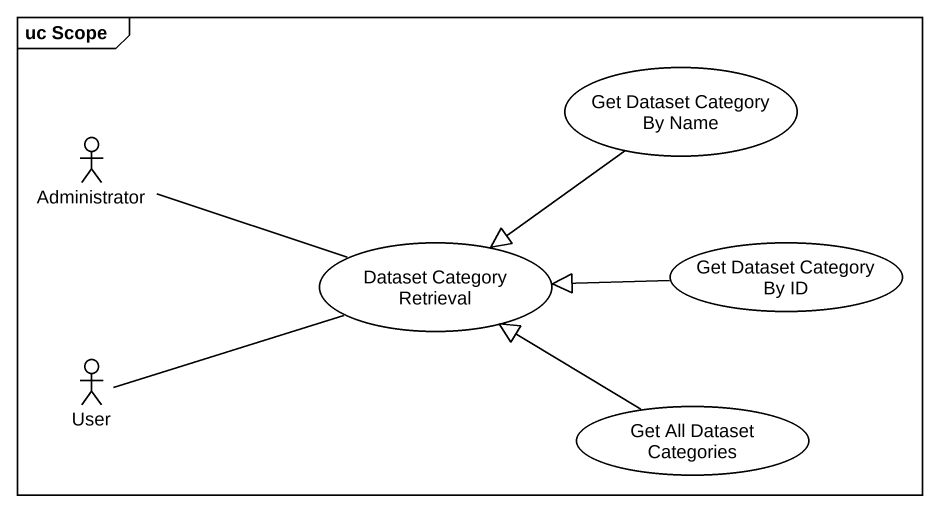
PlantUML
@startuml
mainframe uc Scope
usecase "Get Dataset Category By Name" as Get_Dataset_Category_By_Name
actor Administrator
usecase "Dataset Category Retrieval" as Dataset_Category_Retrieval
usecase "Get Dataset Category By ID" as Get_Dataset_Category_By_ID
actor User
usecase "Get All Dataset Categories" as Get_All_Dataset_Categories
Get_Dataset_Category_By_Name --|> Dataset_Category_Retrieval
Administrator -right- Dataset_Category_Retrieval
Get_Dataset_Category_By_ID -left-|> Dataset_Category_Retrieval
User -right- Dataset_Category_Retrieval
Get_All_Dataset_Categories -left-|> Dataset_Category_Retrieval
@enduml
